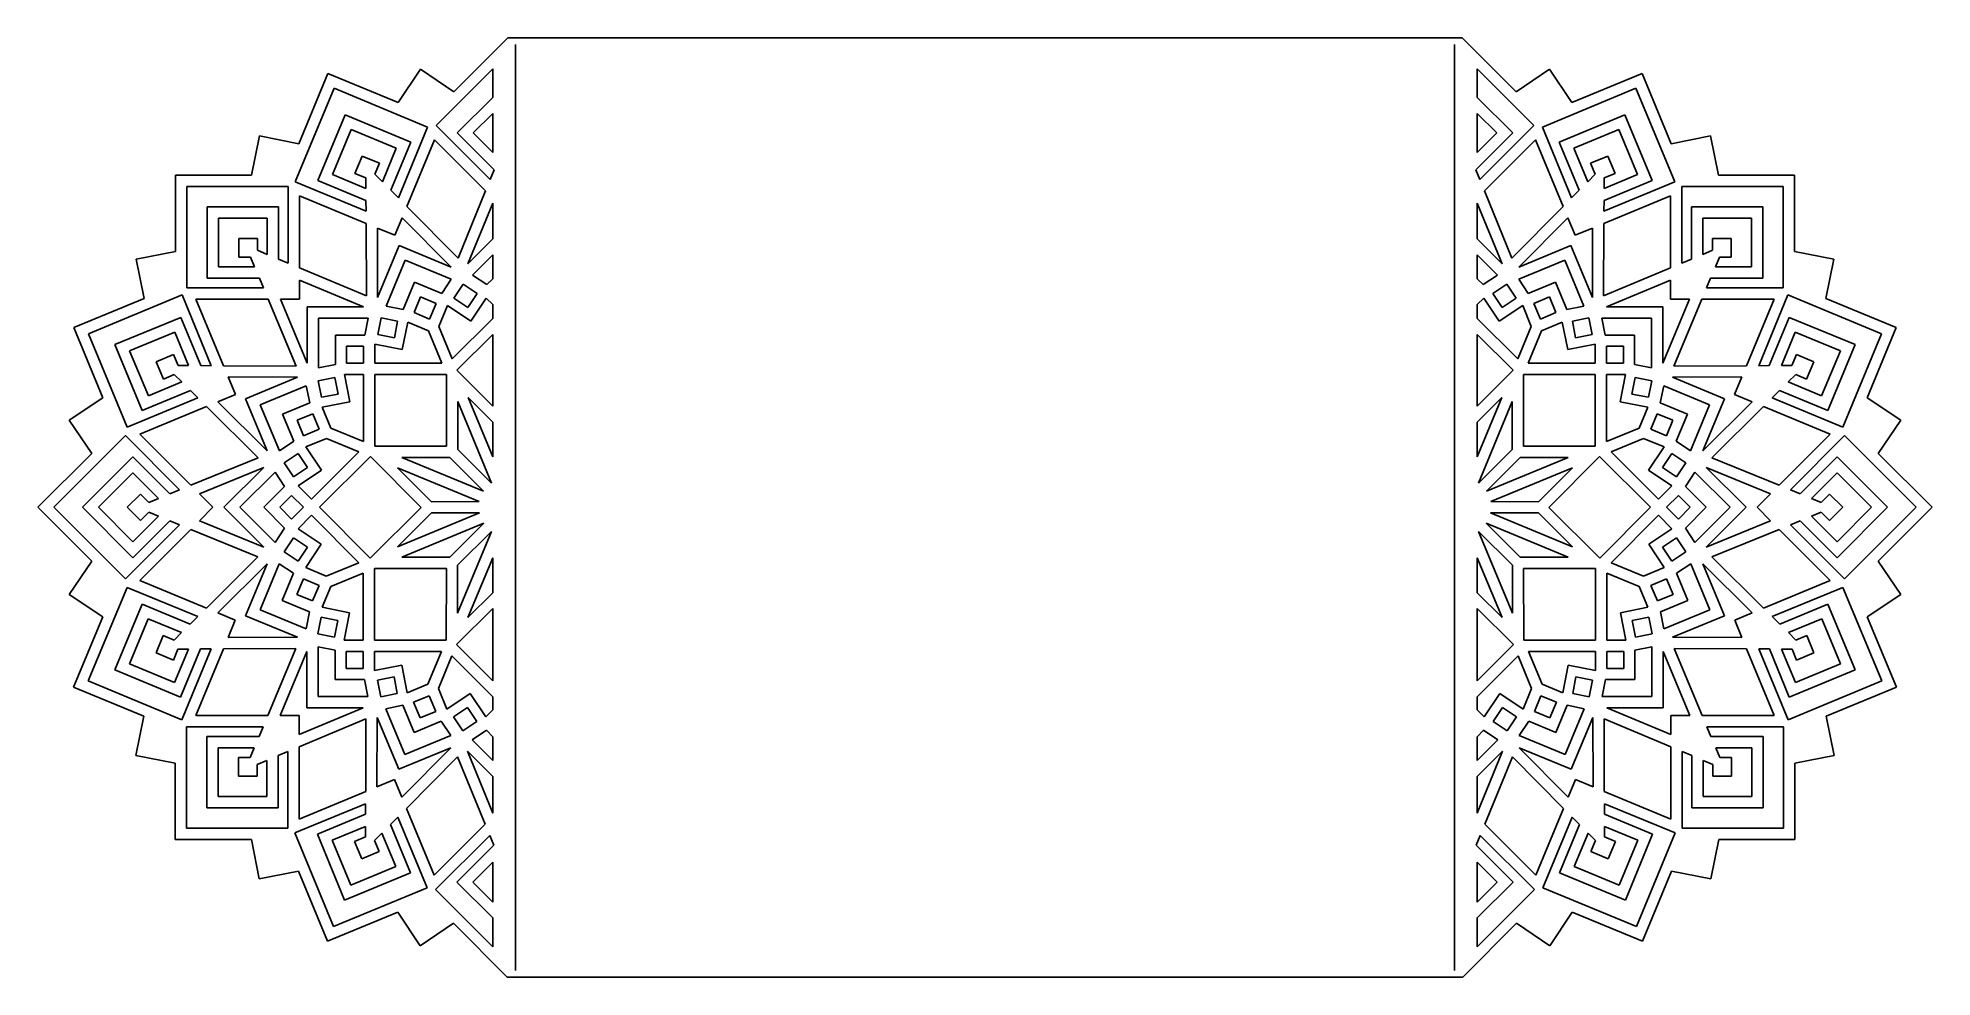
# Model space of a CAD drawing. Extents: x 39 to 332, y 42 to 187.
import ezdxf

# ---------------------------------------------------------------- set-up
doc = ezdxf.new("R2010")
doc.units = 0
doc.layers.get('0').update_dxf_attribs({"linetype": 'CONTINUOUS'})

msp = doc.modelspace()

# ---------------------------------------------------------------- linework, layer by layer
for p, q in [((103.59, 178.89), (111.9, 187.2)), ((259.29, 187.2), (111.9, 187.2)), ((267.6, 178.89), (259.29, 187.2)), ((113.1, 186.16), (113.1, 43.23)), ((258.1, 186.16), (258.1, 43.23)), ((79.66, 170.84), (84.15, 181.69)), ((95.01, 177.2), (84.15, 181.69)), ((98.43, 182.37), (95.01, 177.2)), ((98.43, 182.37), (103.59, 178.89)), ((100.84, 173.68), (109.6, 182.44)), ((109.6, 182.44), (109.6, 178)), ((261.6, 182.44), (261.6, 178)), ((270.35, 173.68), (261.6, 182.44)), ((272.76, 182.37), (267.6, 178.89)), ((272.76, 182.37), (276.18, 177.2)), ((276.18, 177.2), (287.04, 181.69)), ((291.53, 170.84), (287.04, 181.69)), ((79.11, 164.97), (85.09, 179.42)), ((99.54, 173.44), (85.09, 179.42)), ((271.65, 173.44), (286.1, 179.42)), ((292.08, 164.97), (286.1, 179.42)), ((104.12, 172.52), (109.6, 178)), ((106.57, 172.52), (109.6, 175.54)), ((109.6, 175.54), (109.6, 169.5)), ((267.07, 172.52), (261.6, 178)), ((261.6, 175.54), (261.6, 169.5)), ((264.62, 172.52), (261.6, 175.54)), ((82.58, 165.16), (86.79, 175.32)), ((84.85, 166.1), (87.73, 173.05)), ((96.96, 171.11), (86.79, 175.32)), ((94.69, 170.17), (87.73, 173.05)), ((95.02, 162.51), (99.54, 173.44)), ((109.2, 165.32), (100.84, 173.68)), ((261.99, 165.32), (270.35, 173.68)), ((276.17, 162.51), (271.65, 173.44)), ((274.23, 171.11), (284.4, 175.32)), ((276.5, 170.17), (283.46, 173.05)), ((286.34, 166.1), (283.46, 173.05)), ((288.61, 165.16), (284.4, 175.32)), ((73.56, 172.08), (72.37, 165.99)), ((73.56, 172.08), (79.66, 170.84)), ((92.55, 165), (94.69, 170.17)), ((93.87, 163.67), (96.96, 171.11)), ((96.34, 161.18), (100.6, 171.46)), ((108.49, 163.58), (100.6, 171.46)), ((109.82, 166.82), (104.12, 172.52)), ((109.6, 169.5), (106.57, 172.52)), ((261.37, 166.82), (267.07, 172.52)), ((261.6, 169.5), (264.62, 172.52)), ((262.7, 163.58), (270.59, 171.46)), ((274.85, 161.18), (270.59, 171.46)), ((277.32, 163.67), (274.23, 171.11)), ((278.65, 165), (276.5, 170.17)), ((297.63, 172.08), (291.53, 170.84)), ((297.63, 172.08), (298.82, 165.99)), ((88.32, 166.28), (89.43, 168.96)), ((92.1, 167.85), (89.43, 168.96)), ((91.4, 166.16), (92.1, 167.85)), ((109.82, 166.82), (109.2, 165.32)), ((261.37, 166.82), (261.99, 165.32)), ((279.09, 167.85), (281.76, 168.96)), ((279.79, 166.16), (279.09, 167.85)), ((282.87, 166.28), (281.76, 168.96)), ((72.37, 165.99), (60.62, 165.99)), ((60.62, 154.24), (60.62, 165.99)), ((78, 164.25), (62.36, 164.25)), ((62.36, 148.61), (62.36, 164.25)), ((78, 152.43), (78, 164.25)), ((90.03, 160.45), (79.11, 164.97)), ((90.02, 162.07), (82.58, 165.16)), ((90.02, 163.96), (84.85, 166.1)), ((90.01, 165.58), (88.32, 166.28)), ((90.01, 165.58), (90.02, 163.96)), ((91.4, 166.16), (92.55, 165)), ((279.79, 166.16), (278.65, 165)), ((281.16, 160.45), (292.08, 164.97)), ((281.17, 163.96), (286.34, 166.1)), ((281.18, 165.58), (281.17, 163.96)), ((281.17, 162.07), (288.61, 165.16)), ((281.18, 165.58), (282.87, 166.28)), ((293.19, 164.25), (308.83, 164.25)), ((293.19, 152.43), (293.19, 164.25)), ((298.82, 165.99), (310.57, 165.99)), ((308.83, 148.61), (308.83, 164.25)), ((310.57, 154.24), (310.57, 165.99)), ((76.5, 161.11), (65.5, 161.11)), ((65.5, 150.11), (65.5, 161.11)), ((76.5, 153.05), (76.5, 161.11)), ((79.74, 151.7), (79.74, 162.83)), ((90.04, 158.56), (79.74, 162.83)), ((90.02, 162.07), (90.03, 160.45)), ((93.87, 163.67), (95.02, 162.51)), ((96.34, 161.18), (104.24, 153.21)), ((108.49, 163.58), (104.24, 153.21)), ((109.6, 161.7), (105.76, 152.32)), ((109.6, 161.7), (109.6, 156.16)), ((261.6, 161.7), (261.6, 156.16)), ((261.6, 161.7), (265.44, 152.32)), ((262.7, 163.58), (266.95, 153.21)), ((274.85, 161.18), (266.95, 153.21)), ((277.32, 163.67), (276.17, 162.51)), ((281.15, 158.56), (291.45, 162.83)), ((281.17, 162.07), (281.16, 160.45)), ((291.45, 151.7), (291.45, 162.83)), ((294.69, 161.11), (305.69, 161.11)), ((294.69, 153.05), (294.69, 161.11)), ((305.69, 150.11), (305.69, 161.11)), ((67.24, 151.85), (67.24, 159.38)), ((74.76, 159.38), (67.24, 159.38)), ((74.76, 153.78), (74.76, 159.38)), ((90.04, 158.56), (90.08, 147.36)), ((94.5, 156.72), (95.62, 159.44)), ((95.62, 159.44), (103.17, 151.82)), ((275.57, 159.44), (268.02, 151.82)), ((276.69, 156.72), (275.57, 159.44)), ((281.15, 158.56), (281.11, 147.36)), ((296.43, 153.78), (296.43, 159.38)), ((296.43, 159.38), (303.96, 159.38)), ((303.96, 151.85), (303.96, 159.38)), ((70.37, 153.34), (70.37, 156.24)), ((73.27, 156.24), (70.37, 156.24)), ((73.27, 154.41), (73.27, 156.24)), ((91.78, 157.84), (91.82, 147.12)), ((94.5, 156.72), (91.78, 157.84)), ((95.15, 155.15), (91.82, 147.12)), ((95.15, 155.15), (103.17, 151.82)), ((109.6, 156.16), (105.76, 152.32)), ((261.6, 156.16), (265.44, 152.32)), ((276.04, 155.15), (268.02, 151.82)), ((276.04, 155.15), (279.37, 147.12)), ((276.69, 156.72), (279.41, 157.84)), ((279.41, 157.84), (279.37, 147.12)), ((297.92, 154.41), (297.92, 156.24)), ((297.92, 156.24), (300.82, 156.24)), ((300.82, 153.34), (300.82, 156.24)), ((54.52, 153.05), (60.62, 154.24)), ((54.52, 153.05), (55.75, 146.97)), ((72.2, 153.34), (70.37, 153.34)), ((72.2, 153.34), (72.83, 151.85)), ((73.27, 154.41), (74.76, 153.78)), ((76.5, 153.05), (78, 152.43)), ((96.09, 152.87), (93.15, 145.78)), ((96.09, 152.87), (103.18, 149.94)), ((109.6, 153.7), (106.47, 150.58)), ((109.6, 153.7), (109.6, 150.02)), ((261.6, 153.7), (261.6, 150.02)), ((261.6, 153.7), (264.72, 150.58)), ((275.1, 152.87), (268.01, 149.94)), ((275.1, 152.87), (278.04, 145.78)), ((294.69, 153.05), (293.19, 152.43)), ((297.92, 154.41), (296.43, 153.78)), ((298.99, 153.34), (298.36, 151.85)), ((298.99, 153.34), (300.82, 153.34)), ((316.67, 153.05), (310.57, 154.24)), ((316.67, 153.05), (315.44, 146.97)), ((73.56, 150.11), (65.5, 150.11)), ((72.83, 151.85), (67.24, 151.85)), ((73.56, 150.11), (74.19, 148.61)), ((79.74, 151.7), (90.08, 147.36)), ((79.74, 146.87), (79.74, 149.81)), ((79.74, 149.81), (89.63, 145.67)), ((95.76, 145.26), (97.5, 149.47)), ((101.71, 147.73), (97.5, 149.47)), ((101.71, 147.73), (103.18, 149.94)), ((103.59, 147.03), (105.04, 149.19)), ((107.21, 147.75), (105.04, 149.19)), ((108.68, 149.1), (106.47, 150.58)), ((108.68, 149.1), (109.6, 150.02)), ((262.51, 149.1), (261.6, 150.02)), ((262.51, 149.1), (264.72, 150.58)), ((263.99, 147.75), (266.15, 149.19)), ((267.6, 147.03), (266.15, 149.19)), ((269.48, 147.73), (268.01, 149.94)), ((269.48, 147.73), (273.69, 149.47)), ((275.43, 145.26), (273.69, 149.47)), ((291.45, 151.7), (281.11, 147.36)), ((291.45, 149.81), (281.56, 145.67)), ((291.45, 146.87), (291.45, 149.81)), ((297.63, 150.11), (297.01, 148.61)), ((297.63, 150.11), (305.69, 150.11)), ((298.36, 151.85), (303.96, 151.85)), ((55.75, 146.97), (44.9, 142.47)), ((61.62, 147.52), (47.17, 141.53)), ((66.14, 136.59), (61.62, 147.52)), ((74.19, 148.61), (62.36, 148.61)), ((68.02, 136.59), (63.76, 146.87)), ((74.91, 146.87), (63.76, 146.87)), ((74.91, 146.87), (79.24, 136.54)), ((76.8, 146.87), (80.94, 136.98)), ((79.74, 146.87), (76.8, 146.87)), ((97.44, 144.79), (98.44, 147.2)), ((100.85, 146.2), (98.44, 147.2)), ((103.59, 147.03), (105.76, 145.58)), ((107.21, 147.75), (105.76, 145.58)), ((106.19, 143.45), (108.58, 147.04)), ((108.58, 147.04), (109.6, 146.02)), ((262.61, 147.04), (261.6, 146.02)), ((265, 143.45), (262.61, 147.04)), ((263.99, 147.75), (265.43, 145.58)), ((267.6, 147.03), (265.43, 145.58)), ((270.34, 146.2), (272.75, 147.2)), ((273.75, 144.79), (272.75, 147.2)), ((294.39, 146.87), (290.25, 136.98)), ((291.45, 146.87), (294.39, 146.87)), ((296.28, 146.87), (291.95, 136.54)), ((296.28, 146.87), (307.43, 146.87)), ((297.01, 148.61), (308.83, 148.61)), ((303.17, 136.59), (307.43, 146.87)), ((305.05, 136.59), (309.57, 147.52)), ((309.57, 147.52), (324.02, 141.53)), ((315.44, 146.97), (326.29, 142.47)), ((61.43, 144.05), (51.26, 139.84)), ((64.52, 136.6), (61.43, 144.05)), ((80.94, 145.67), (80.94, 136.98)), ((80.94, 145.67), (89.63, 145.67)), ((82.68, 143.93), (82.68, 136.25)), ((82.68, 143.93), (90.36, 143.93)), ((89.84, 141.32), (90.36, 143.93)), ((91.85, 141.4), (92.36, 143.96)), ((94.91, 143.45), (92.36, 143.96)), ((95.76, 145.26), (93.15, 145.78)), ((94.91, 143.45), (94.4, 140.89)), ((95.62, 139.09), (96.46, 143.32)), ((96.46, 143.32), (99.66, 141.99)), ((97.44, 144.79), (99.85, 143.79)), ((100.85, 146.2), (99.85, 143.79)), ((102.59, 145.86), (101.26, 142.66)), ((106.19, 143.45), (102.59, 145.86)), ((109.6, 143.88), (103.33, 137.65)), ((109.6, 146.02), (109.6, 143.88)), ((261.6, 146.02), (261.6, 143.88)), ((261.6, 143.88), (267.86, 137.65)), ((265, 143.45), (268.61, 145.86)), ((268.61, 145.86), (269.93, 142.66)), ((270.34, 146.2), (271.34, 143.79)), ((273.75, 144.79), (271.34, 143.79)), ((274.73, 143.32), (271.53, 141.99)), ((275.57, 139.09), (274.73, 143.32)), ((275.43, 145.26), (278.04, 145.78)), ((276.28, 143.45), (278.83, 143.96)), ((276.28, 143.45), (276.79, 140.89)), ((279.34, 141.4), (278.83, 143.96)), ((288.51, 143.93), (280.83, 143.93)), ((281.35, 141.32), (280.83, 143.93)), ((290.25, 145.67), (281.56, 145.67)), ((288.51, 143.93), (288.51, 136.25)), ((290.25, 145.67), (290.25, 136.98)), ((306.67, 136.6), (309.76, 144.05)), ((309.76, 144.05), (319.93, 139.84)), ((49.39, 131.62), (44.9, 142.47)), ((53.15, 127.09), (47.17, 141.53)), ((60.49, 141.78), (53.53, 138.9)), ((62.63, 136.61), (60.49, 141.78)), ((89.84, 141.32), (85.29, 141.32)), ((85.29, 136.77), (85.29, 141.32)), ((91.85, 141.4), (94.4, 140.89)), ((99.66, 141.99), (101.73, 136.98)), ((101.26, 142.66), (103.33, 137.65)), ((109.6, 141.43), (104.04, 135.9)), ((109.6, 141.43), (109.6, 130.33)), ((261.6, 141.43), (261.6, 130.33)), ((261.6, 141.43), (267.15, 135.9)), ((269.93, 142.66), (267.86, 137.65)), ((271.53, 141.99), (269.46, 136.98)), ((279.34, 141.4), (276.79, 140.89)), ((281.35, 141.32), (285.9, 141.32)), ((285.9, 136.77), (285.9, 141.32)), ((308.56, 136.61), (310.7, 141.78)), ((310.7, 141.78), (317.66, 138.9)), ((318.04, 127.09), (324.02, 141.53)), ((321.8, 131.62), (326.29, 142.47)), ((55.48, 129.67), (51.26, 139.84)), ((56.42, 131.94), (53.53, 138.9)), ((60.31, 138.31), (57.63, 137.2)), ((61.01, 136.62), (60.31, 138.31)), ((89.63, 139.59), (87.02, 139.59)), ((87.02, 136.98), (87.02, 139.59)), ((89.63, 139.59), (89.63, 136.98)), ((91.37, 139.93), (91.37, 136.98)), ((95.62, 139.09), (91.37, 139.93)), ((275.57, 139.09), (279.82, 139.93)), ((279.82, 139.93), (279.82, 136.98)), ((281.56, 139.59), (284.17, 139.59)), ((281.56, 139.59), (281.56, 136.98)), ((284.17, 136.98), (284.17, 139.59)), ((310.18, 136.62), (310.88, 138.31)), ((310.88, 138.31), (313.56, 137.2)), ((314.77, 131.94), (317.66, 138.9)), ((315.71, 129.67), (319.93, 139.84)), ((58.74, 134.52), (57.63, 137.2)), ((60.43, 135.22), (58.74, 134.52)), ((60.43, 135.22), (61.59, 134.08)), ((61.01, 136.62), (62.63, 136.61)), ((64.52, 136.6), (66.14, 136.59)), ((68.02, 136.59), (79.24, 136.54)), ((69.87, 132.13), (68.75, 134.85)), ((68.75, 134.85), (79.47, 134.8)), ((71.44, 131.48), (79.47, 134.8)), ((85.2, 134.77), (82.65, 134.26)), ((85.29, 136.77), (82.68, 136.25)), ((85.2, 134.77), (85.71, 132.21)), ((86.68, 135.24), (89.63, 135.24)), ((87.52, 131.01), (86.68, 135.24)), ((87.02, 136.98), (89.63, 136.98)), ((89.63, 135.24), (89.63, 124.88)), ((91.37, 136.98), (101.73, 136.98)), ((91.37, 135.24), (102.45, 135.24)), ((91.37, 135.24), (91.37, 124.16)), ((102.45, 124.16), (102.45, 135.24)), ((109.6, 130.33), (104.04, 135.9)), ((261.6, 130.33), (267.15, 135.9)), ((279.82, 135.24), (268.74, 135.24)), ((268.74, 124.16), (268.74, 135.24)), ((279.82, 136.98), (269.46, 136.98)), ((279.82, 135.24), (279.82, 124.16)), ((284.17, 136.98), (281.56, 136.98)), ((284.51, 135.24), (281.56, 135.24)), ((281.56, 135.24), (281.56, 124.88)), ((283.67, 131.01), (284.51, 135.24)), ((285.99, 134.77), (285.48, 132.21)), ((285.9, 136.77), (288.51, 136.25)), ((285.99, 134.77), (288.54, 134.26)), ((302.45, 134.85), (291.72, 134.8)), ((299.75, 131.48), (291.72, 134.8)), ((303.17, 136.59), (291.95, 136.54)), ((301.32, 132.13), (302.45, 134.85)), ((306.67, 136.6), (305.05, 136.59)), ((310.18, 136.62), (308.56, 136.61)), ((310.76, 135.22), (309.61, 134.08)), ((310.76, 135.22), (312.45, 134.52)), ((312.45, 134.52), (313.56, 137.2)), ((44.21, 128.18), (49.39, 131.62)), ((64.08, 131.61), (53.15, 127.09)), ((62.92, 132.75), (55.48, 129.67)), ((61.59, 134.08), (56.42, 131.94)), ((62.92, 132.75), (64.08, 131.61)), ((69.87, 132.13), (67.15, 131)), ((73.71, 130.54), (80.81, 133.48)), ((81.33, 130.87), (80.81, 133.48)), ((83.15, 131.71), (82.65, 134.26)), ((83.15, 131.71), (85.71, 132.21)), ((109.6, 127.86), (105.8, 131.67)), ((105.8, 131.67), (109.6, 122.5)), ((265.39, 131.67), (261.6, 122.5)), ((261.6, 127.86), (265.39, 131.67)), ((288.04, 131.71), (285.48, 132.21)), ((288.04, 131.71), (288.54, 134.26)), ((289.86, 130.87), (290.38, 133.48)), ((297.48, 130.54), (290.38, 133.48)), ((301.32, 132.13), (304.04, 131)), ((308.27, 132.75), (307.11, 131.61)), ((307.11, 131.61), (318.04, 127.09)), ((308.27, 132.75), (315.71, 129.67)), ((309.61, 134.08), (314.77, 131.94)), ((326.98, 128.18), (321.8, 131.62)), ((65.41, 130.28), (55.11, 126.02)), ((65.41, 130.28), (73.37, 122.39)), ((67.15, 131), (74.77, 123.45)), ((71.44, 131.48), (74.77, 123.45)), ((73.71, 130.54), (76.65, 123.44)), ((81.33, 130.87), (77.12, 129.13)), ((78.86, 124.92), (77.12, 129.13)), ((81.8, 129.18), (79.39, 128.19)), ((81.8, 129.18), (82.8, 126.78)), ((87.52, 131.01), (83.27, 130.17)), ((83.27, 130.17), (84.6, 126.97)), ((104.18, 131.04), (109.39, 118.44)), ((104.18, 123.65), (104.18, 131.04)), ((267.01, 131.04), (261.8, 118.44)), ((267.01, 123.65), (267.01, 131.04)), ((283.67, 131.01), (287.92, 130.17)), ((287.92, 130.17), (286.59, 126.97)), ((289.39, 129.18), (288.39, 126.78)), ((289.39, 129.18), (291.8, 128.19)), ((289.86, 130.87), (294.07, 129.13)), ((292.33, 124.92), (294.07, 129.13)), ((297.48, 130.54), (294.54, 123.44)), ((299.75, 131.48), (296.42, 123.45)), ((304.04, 131), (296.42, 123.45)), ((305.78, 130.28), (297.82, 122.39)), ((305.78, 130.28), (316.08, 126.02)), ((52.88, 125.79), (41.82, 114.73)), ((44.21, 128.18), (47.67, 123.04)), ((61.24, 117.43), (52.88, 125.79)), ((62.99, 118.14), (55.11, 126.02)), ((80.39, 125.78), (79.39, 128.19)), ((80.39, 125.78), (82.8, 126.78)), ((89.63, 124.88), (84.6, 126.97)), ((109.6, 127.86), (109.6, 122.5)), ((261.6, 127.86), (261.6, 122.5)), ((281.56, 124.88), (286.59, 126.97)), ((290.8, 125.78), (288.39, 126.78)), ((290.8, 125.78), (291.8, 128.19)), ((308.21, 118.14), (316.08, 126.02)), ((309.95, 117.43), (318.31, 125.79)), ((318.31, 125.79), (329.37, 114.73)), ((326.98, 128.18), (323.52, 123.04)), ((47.67, 123.04), (39.37, 114.73)), ((78.86, 124.92), (76.65, 123.44)), ((79.55, 123.04), (77.38, 121.59)), ((79.55, 123.04), (81, 120.87)), ((80.73, 124.04), (83.93, 125.37)), ((83.13, 120.45), (80.73, 124.04)), ((81.62, 115.96), (88.94, 123.29)), ((88.94, 123.29), (83.93, 125.37)), ((102.45, 124.16), (91.37, 124.16)), ((104.18, 123.65), (109.39, 118.44)), ((267.01, 123.65), (261.8, 118.44)), ((268.74, 124.16), (279.82, 124.16)), ((282.25, 123.29), (287.26, 125.37)), ((289.57, 115.96), (282.25, 123.29)), ((290.46, 124.04), (287.26, 125.37)), ((288.06, 120.45), (290.46, 124.04)), ((291.64, 123.04), (290.19, 120.87)), ((291.64, 123.04), (293.81, 121.59)), ((292.33, 124.92), (294.54, 123.44)), ((323.52, 123.04), (331.83, 114.73)), ((54.04, 122.51), (46.26, 114.73)), ((54.04, 120.06), (48.72, 114.73)), ((59.74, 116.81), (54.04, 122.51)), ((58, 116.1), (54.04, 120.06)), ((62.99, 118.14), (73.37, 122.39)), ((64.32, 116.81), (74.24, 120.88)), ((68.1, 114.73), (74.24, 120.88)), ((70.56, 114.73), (75.99, 120.16)), ((77.46, 117.95), (75.99, 120.16)), ((78.83, 119.42), (77.38, 121.59)), ((78.83, 119.42), (81, 120.87)), ((83.13, 120.45), (79.53, 118.05)), ((82.84, 114.73), (90.7, 122.56)), ((98.54, 114.72), (90.7, 122.56)), ((107.5, 115.6), (94.9, 120.82)), ((100.12, 115.59), (94.9, 120.82)), ((108.17, 117.2), (95.56, 122.43)), ((102.95, 122.43), (95.56, 122.43)), ((102.95, 122.43), (108.17, 117.2)), ((263.02, 117.2), (275.63, 122.43)), ((268.24, 122.43), (263.02, 117.2)), ((263.69, 115.6), (276.29, 120.82)), ((268.24, 122.43), (275.63, 122.43)), ((271.07, 115.59), (276.29, 120.82)), ((272.66, 114.72), (280.49, 122.56)), ((288.35, 114.73), (280.49, 122.56)), ((288.06, 120.45), (291.66, 118.05)), ((292.36, 119.42), (290.19, 120.87)), ((292.36, 119.42), (293.81, 121.59)), ((293.73, 117.95), (295.2, 120.16)), ((300.63, 114.73), (295.2, 120.16)), ((306.87, 116.81), (296.95, 120.88)), ((303.09, 114.73), (296.95, 120.88)), ((308.21, 118.14), (297.82, 122.39)), ((311.45, 116.81), (317.15, 122.51)), ((313.2, 116.1), (317.15, 120.06)), ((317.15, 122.51), (324.93, 114.73)), ((317.15, 120.06), (322.48, 114.73)), ((59.74, 116.81), (61.24, 117.43)), ((77.46, 117.95), (74.24, 114.73)), ((79.53, 118.05), (81.62, 115.96)), ((291.66, 118.05), (289.57, 115.96)), ((293.73, 117.95), (296.95, 114.73)), ((311.45, 116.81), (309.95, 117.43)), ((47.67, 106.42), (39.37, 114.73)), ((52.88, 103.67), (41.82, 114.73)), ((54.04, 106.95), (46.26, 114.73)), ((54.04, 109.41), (48.72, 114.73)), ((55.2, 116.78), (53.15, 114.73)), ((55.2, 112.68), (53.15, 114.73)), ((56.49, 115.48), (55.2, 116.78)), ((56.49, 115.48), (58, 116.1)), ((66.4, 114.73), (64.32, 116.81)), ((66.4, 114.73), (64.32, 112.65)), ((68.1, 114.73), (74.24, 108.59)), ((70.56, 114.73), (75.99, 109.3)), ((77.46, 111.51), (74.24, 114.73)), ((78.54, 116.57), (76.7, 114.73)), ((78.54, 112.89), (76.7, 114.73)), ((78.54, 116.57), (80.39, 114.73)), ((78.54, 112.89), (80.39, 114.73)), ((82.84, 114.73), (90.68, 106.89)), ((90.68, 106.89), (98.54, 114.72)), ((100.12, 115.59), (107.5, 115.6)), ((271.07, 115.59), (263.69, 115.6)), ((280.51, 106.89), (272.66, 114.72)), ((288.35, 114.73), (280.51, 106.89)), ((292.65, 116.57), (290.8, 114.73)), ((292.65, 112.89), (290.8, 114.73)), ((292.65, 116.57), (294.49, 114.73)), ((292.65, 112.89), (294.49, 114.73)), ((293.73, 111.51), (296.95, 114.73)), ((300.63, 114.73), (295.2, 109.3)), ((303.09, 114.73), (296.95, 108.59)), ((304.79, 114.73), (306.87, 116.81)), ((304.79, 114.73), (306.87, 112.65)), ((314.7, 115.48), (313.2, 116.1)), ((314.7, 115.48), (315.99, 116.78)), ((315.99, 116.78), (318.04, 114.73)), ((315.99, 112.68), (318.04, 114.73)), ((317.15, 106.95), (324.93, 114.73)), ((317.15, 109.41), (322.48, 114.73)), ((318.31, 103.67), (329.37, 114.73)), ((323.52, 106.42), (331.83, 114.73)), ((61.24, 112.03), (52.88, 103.67)), ((58, 113.36), (54.04, 109.41)), ((59.74, 112.65), (54.04, 106.95)), ((62.99, 111.32), (55.1, 103.44)), ((56.49, 113.98), (55.2, 112.68)), ((56.49, 113.98), (58, 113.36)), ((59.74, 112.65), (61.24, 112.03)), ((62.99, 111.32), (73.35, 107.08)), ((64.32, 112.65), (74.24, 108.59)), ((77.46, 111.51), (75.99, 109.3)), ((79.53, 111.42), (81.62, 113.5)), ((83.11, 109.02), (79.53, 111.42)), ((81.62, 113.5), (88.94, 106.18)), ((94.9, 108.63), (107.56, 113.86)), ((100.12, 113.86), (94.9, 108.63)), ((95.57, 107.03), (108.22, 112.26)), ((100.12, 113.86), (107.56, 113.86)), ((102.95, 107.01), (108.22, 112.26)), ((275.63, 107.03), (262.97, 112.26)), ((268.24, 107.01), (262.97, 112.26)), ((276.29, 108.63), (263.63, 113.86)), ((271.07, 113.86), (263.63, 113.86)), ((271.07, 113.86), (276.29, 108.63)), ((289.57, 113.5), (282.25, 106.18)), ((288.08, 109.02), (291.66, 111.42)), ((291.66, 111.42), (289.57, 113.5)), ((293.73, 111.51), (295.2, 109.3)), ((306.87, 112.65), (296.95, 108.59)), ((308.21, 111.32), (297.84, 107.08)), ((308.21, 111.32), (316.09, 103.44)), ((311.45, 112.65), (309.95, 112.03)), ((309.95, 112.03), (318.31, 103.67)), ((311.45, 112.65), (317.15, 106.95)), ((314.7, 113.98), (313.2, 113.36)), ((313.2, 113.36), (317.15, 109.41)), ((314.7, 113.98), (315.99, 112.68)), ((78.82, 110.04), (77.37, 107.87)), ((78.82, 110.04), (80.99, 108.59)), ((79.54, 106.42), (80.99, 108.59)), ((83.11, 109.02), (80.71, 105.42)), ((109.41, 110.98), (104.16, 98.39)), ((104.17, 105.78), (109.41, 110.98)), ((267.02, 105.78), (261.78, 110.98)), ((261.78, 110.98), (267.03, 98.39)), ((288.08, 109.02), (290.48, 105.42)), ((292.37, 110.04), (290.21, 108.59)), ((291.65, 106.42), (290.21, 108.59)), ((292.37, 110.04), (293.82, 107.87)), ((44.2, 101.27), (47.67, 106.42)), ((65.39, 99.18), (73.35, 107.08)), ((67.13, 98.45), (74.74, 106.01)), ((71.42, 97.98), (74.74, 106.01)), ((73.69, 98.92), (76.63, 106.02)), ((78.84, 104.54), (76.63, 106.02)), ((79.54, 106.42), (77.37, 107.87)), ((80.71, 105.42), (83.9, 104.09)), ((83.9, 104.09), (88.94, 106.18)), ((102.95, 107.01), (95.57, 107.03)), ((104.17, 105.78), (104.16, 98.39)), ((109.6, 106.91), (105.76, 97.72)), ((109.6, 106.91), (109.6, 101.53)), ((261.6, 106.91), (261.6, 101.53)), ((261.6, 106.91), (265.43, 97.72)), ((267.02, 105.78), (267.03, 98.39)), ((268.24, 107.01), (275.63, 107.03)), ((287.29, 104.09), (282.25, 106.18)), ((290.48, 105.42), (287.29, 104.09)), ((291.65, 106.42), (293.82, 107.87)), ((292.35, 104.54), (294.56, 106.02)), ((297.5, 98.92), (294.56, 106.02)), ((304.06, 98.45), (296.45, 106.01)), ((299.77, 97.98), (296.45, 106.01)), ((305.8, 99.18), (297.84, 107.08)), ((326.99, 101.27), (323.52, 106.42)), ((53.13, 102.37), (47.14, 87.93)), ((64.05, 97.85), (53.13, 102.37)), ((65.39, 99.18), (55.1, 103.44)), ((78.84, 104.54), (77.09, 100.33)), ((80.36, 103.68), (79.36, 101.27)), ((80.36, 103.68), (82.77, 102.68)), ((81.77, 100.28), (82.77, 102.68)), ((83.25, 99.29), (84.57, 102.49)), ((84.57, 102.49), (89.58, 104.56)), ((89.58, 94.2), (89.58, 104.56)), ((91.32, 94.2), (91.32, 105.28)), ((91.32, 105.28), (102.44, 105.28)), ((102.44, 105.28), (102.41, 94.2)), ((268.75, 105.28), (268.78, 94.2)), ((279.87, 105.28), (268.75, 105.28)), ((279.87, 94.2), (279.87, 105.28)), ((281.61, 94.2), (281.61, 104.56)), ((286.62, 102.49), (281.61, 104.56)), ((287.94, 99.29), (286.62, 102.49)), ((290.83, 103.68), (288.42, 102.68)), ((289.42, 100.28), (288.42, 102.68)), ((290.83, 103.68), (291.83, 101.27)), ((292.35, 104.54), (294.1, 100.33)), ((305.8, 99.18), (316.09, 103.44)), ((307.14, 97.85), (318.06, 102.37)), ((318.06, 102.37), (324.05, 87.93)), ((44.2, 101.27), (49.37, 97.84)), ((55.45, 99.79), (51.24, 89.62)), ((62.9, 96.71), (55.45, 99.79)), ((81.3, 98.59), (77.09, 100.33)), ((81.77, 100.28), (79.36, 101.27)), ((109.6, 101.53), (105.76, 97.72)), ((261.6, 101.53), (265.43, 97.72)), ((289.42, 100.28), (291.83, 101.27)), ((289.89, 98.59), (294.1, 100.33)), ((308.29, 96.71), (315.74, 99.79)), ((315.74, 99.79), (319.95, 89.62)), ((326.99, 101.27), (321.82, 97.84)), ((49.37, 97.84), (44.87, 86.98)), ((56.39, 97.52), (53.51, 90.56)), ((61.56, 95.38), (56.39, 97.52)), ((62.9, 96.71), (64.05, 97.85)), ((69.84, 97.33), (67.13, 98.45)), ((69.84, 97.33), (68.72, 94.61)), ((71.42, 97.98), (79.45, 94.66)), ((73.69, 98.92), (80.78, 95.98)), ((81.3, 98.59), (80.78, 95.98)), ((83.12, 97.75), (82.61, 95.19)), ((83.12, 97.75), (85.67, 97.24)), ((87.48, 98.45), (83.25, 99.29)), ((85.16, 94.68), (85.67, 97.24)), ((87.48, 98.45), (86.63, 94.2)), ((109.6, 99.08), (104.02, 93.53)), ((109.6, 99.08), (109.6, 87.92)), ((261.6, 99.08), (261.6, 87.92)), ((261.6, 99.08), (267.17, 93.53)), ((283.72, 98.45), (287.94, 99.29)), ((283.72, 98.45), (284.56, 94.2)), ((288.07, 97.75), (285.52, 97.24)), ((286.03, 94.68), (285.52, 97.24)), ((288.07, 97.75), (288.58, 95.19)), ((289.89, 98.59), (290.41, 95.98)), ((297.5, 98.92), (290.41, 95.98)), ((299.77, 97.98), (291.75, 94.66)), ((301.35, 97.33), (304.06, 98.45)), ((301.35, 97.33), (302.47, 94.61)), ((308.29, 96.71), (307.14, 97.85)), ((309.63, 95.38), (314.8, 97.52)), ((314.8, 97.52), (317.68, 90.56)), ((321.82, 97.84), (326.32, 86.98)), ((58.71, 94.94), (57.61, 92.26)), ((60.41, 94.23), (58.71, 94.94)), ((60.41, 94.23), (61.56, 95.38)), ((68.72, 94.61), (79.45, 94.66)), ((85.16, 94.68), (82.61, 95.19)), ((86.63, 94.2), (89.58, 94.2)), ((91.32, 94.2), (102.41, 94.2)), ((279.87, 94.2), (268.78, 94.2)), ((284.56, 94.2), (281.61, 94.2)), ((286.03, 94.68), (288.58, 95.19)), ((302.47, 94.61), (291.75, 94.66)), ((310.78, 94.23), (309.63, 95.38)), ((310.78, 94.23), (312.48, 94.94)), ((312.48, 94.94), (313.58, 92.26)), ((60.28, 91.15), (57.61, 92.26)), ((60.98, 92.84), (60.28, 91.15)), ((62.61, 92.85), (60.47, 87.68)), ((60.98, 92.84), (62.61, 92.85)), ((64.49, 92.86), (61.41, 85.41)), ((66.11, 92.86), (61.59, 81.94)), ((68, 92.87), (63.73, 82.57)), ((64.49, 92.86), (66.11, 92.86)), ((68, 92.87), (79.2, 92.92)), ((74.87, 82.57), (79.2, 92.92)), ((76.75, 82.57), (80.89, 92.46)), ((80.89, 83.78), (80.89, 92.46)), ((82.63, 85.51), (82.63, 93.19)), ((85.24, 92.67), (82.63, 93.19)), ((85.24, 92.67), (85.24, 88.12)), ((86.98, 92.46), (86.98, 89.86)), ((86.98, 92.46), (89.58, 92.46)), ((89.58, 89.86), (89.58, 92.46)), ((91.32, 89.51), (91.32, 92.46)), ((91.32, 92.46), (101.68, 92.46)), ((101.68, 92.46), (99.59, 87.43)), ((101.2, 86.77), (103.29, 91.79)), ((109.6, 85.46), (103.29, 91.79)), ((109.6, 87.92), (104.02, 93.53)), ((261.6, 87.92), (267.17, 93.53)), ((261.6, 85.46), (267.9, 91.79)), ((269.99, 86.77), (267.9, 91.79)), ((279.87, 92.46), (269.51, 92.46)), ((269.51, 92.46), (271.6, 87.43)), ((279.87, 89.51), (279.87, 92.46)), ((281.61, 89.86), (281.61, 92.46)), ((284.21, 92.46), (281.61, 92.46)), ((284.21, 92.46), (284.21, 89.86)), ((285.95, 92.67), (288.56, 93.19)), ((285.95, 92.67), (285.95, 88.12)), ((288.56, 85.51), (288.56, 93.19)), ((294.44, 82.57), (290.3, 92.46)), ((290.3, 83.78), (290.3, 92.46)), ((303.19, 92.87), (291.99, 92.92)), ((296.32, 82.57), (291.99, 92.92)), ((303.19, 92.87), (307.46, 82.57)), ((305.08, 92.86), (309.6, 81.94)), ((306.7, 92.86), (305.08, 92.86)), ((306.7, 92.86), (309.78, 85.41)), ((308.58, 92.85), (310.72, 87.68)), ((310.21, 92.84), (308.58, 92.85)), ((310.21, 92.84), (310.91, 91.15)), ((310.91, 91.15), (313.58, 92.26)), ((61.59, 81.94), (47.14, 87.93)), ((61.41, 85.41), (51.24, 89.62)), ((60.47, 87.68), (53.51, 90.56)), ((89.79, 88.12), (85.24, 88.12)), ((89.58, 89.86), (86.98, 89.86)), ((89.79, 88.12), (90.31, 85.51)), ((95.55, 90.35), (91.32, 89.51)), ((91.79, 88.04), (94.35, 88.54)), ((91.79, 88.04), (92.3, 85.48)), ((94.86, 85.99), (94.35, 88.54)), ((95.55, 90.35), (96.4, 86.1)), ((275.64, 90.35), (274.8, 86.1)), ((275.64, 90.35), (279.87, 89.51)), ((276.33, 85.99), (276.84, 88.54)), ((279.4, 88.04), (276.84, 88.54)), ((279.4, 88.04), (278.89, 85.48)), ((281.4, 88.12), (280.88, 85.51)), ((281.4, 88.12), (285.95, 88.12)), ((281.61, 89.86), (284.21, 89.86)), ((309.6, 81.94), (324.05, 87.93)), ((309.78, 85.41), (319.95, 89.62)), ((310.72, 87.68), (317.68, 90.56)), ((55.73, 82.49), (44.87, 86.98)), ((82.63, 85.51), (90.31, 85.51)), ((94.86, 85.99), (92.3, 85.48)), ((96.4, 86.1), (99.59, 87.43)), ((97.38, 84.63), (99.79, 85.63)), ((100.79, 83.22), (99.79, 85.63)), ((102.52, 83.57), (101.2, 86.77)), ((106.11, 85.96), (102.52, 83.57)), ((106.11, 85.96), (108.52, 82.36)), ((109.6, 85.46), (109.6, 83.44)), ((261.6, 85.46), (261.6, 83.44)), ((265.08, 85.96), (262.68, 82.36)), ((265.08, 85.96), (268.67, 83.57)), ((268.67, 83.57), (269.99, 86.77)), ((270.41, 83.22), (271.4, 85.63)), ((273.81, 84.63), (271.4, 85.63)), ((274.8, 86.1), (271.6, 87.43)), ((276.33, 85.99), (278.89, 85.48)), ((288.56, 85.51), (280.88, 85.51)), ((315.46, 82.49), (326.32, 86.98)), ((54.49, 76.39), (55.73, 82.49)), ((74.87, 82.57), (63.73, 82.57)), ((79.69, 82.57), (76.75, 82.57)), ((79.69, 79.63), (89.58, 83.78)), ((79.69, 82.57), (79.69, 79.63)), ((79.69, 77.75), (90.02, 82.08)), ((80.89, 83.78), (89.58, 83.78)), ((89.98, 70.86), (90.02, 82.08)), ((91.72, 71.58), (91.76, 82.3)), ((95.09, 74.28), (91.76, 82.3)), ((95.69, 84.16), (93.09, 83.64)), ((96.03, 76.55), (93.09, 83.64)), ((95.69, 84.16), (97.44, 79.95)), ((97.38, 84.63), (98.38, 82.22)), ((100.79, 83.22), (98.38, 82.22)), ((103.52, 82.38), (105.69, 83.83)), ((103.52, 82.38), (104.97, 80.22)), ((107.14, 81.66), (105.69, 83.83)), ((108.52, 82.36), (109.6, 83.44)), ((262.68, 82.36), (261.6, 83.44)), ((264.05, 81.66), (265.5, 83.83)), ((267.67, 82.38), (265.5, 83.83)), ((267.67, 82.38), (266.22, 80.22)), ((270.41, 83.22), (272.81, 82.22)), ((273.81, 84.63), (272.81, 82.22)), ((275.5, 84.16), (273.75, 79.95)), ((275.16, 76.55), (278.1, 83.64)), ((275.5, 84.16), (278.1, 83.64)), ((276.1, 74.28), (279.43, 82.3)), ((279.47, 71.58), (279.43, 82.3)), ((291.5, 77.75), (281.17, 82.08)), ((281.21, 70.86), (281.17, 82.08)), ((291.5, 79.63), (281.61, 83.78)), ((290.3, 83.78), (281.61, 83.78)), ((291.5, 82.57), (294.44, 82.57)), ((291.5, 82.57), (291.5, 79.63)), ((296.32, 82.57), (307.46, 82.57)), ((316.7, 76.39), (315.46, 82.49)), ((62.31, 80.83), (62.31, 65.19)), ((74.14, 80.83), (62.31, 80.83)), ((65.45, 79.34), (65.45, 68.33)), ((73.51, 79.34), (65.45, 79.34)), ((73.51, 79.34), (74.14, 80.83)), ((96.03, 76.55), (103.12, 79.49)), ((101.64, 81.7), (97.44, 79.95)), ((101.64, 81.7), (103.12, 79.49)), ((107.14, 81.66), (104.97, 80.22)), ((108.61, 80.3), (106.4, 78.82)), ((108.61, 80.3), (109.6, 79.31)), ((109.6, 79.31), (109.6, 75.63)), ((262.58, 80.3), (261.6, 79.31)), ((261.6, 79.31), (261.6, 75.63)), ((262.58, 80.3), (264.79, 78.82)), ((264.05, 81.66), (266.22, 80.22)), ((269.55, 81.7), (268.07, 79.49)), ((275.16, 76.55), (268.07, 79.49)), ((269.55, 81.7), (273.75, 79.95)), ((297.05, 80.83), (308.88, 80.83)), ((297.68, 79.34), (297.05, 80.83)), ((297.68, 79.34), (305.74, 79.34)), ((305.74, 79.34), (305.74, 68.33)), ((308.88, 80.83), (308.88, 65.19)), ((54.49, 76.39), (60.58, 75.21)), ((72.78, 77.6), (67.19, 77.6)), ((67.19, 77.6), (67.19, 70.07)), ((72.15, 76.1), (70.32, 76.1)), ((70.32, 76.1), (70.32, 73.2)), ((72.15, 76.1), (72.78, 77.6)), ((76.45, 76.39), (77.95, 77.02)), ((76.45, 76.39), (76.45, 68.33)), ((77.95, 77.02), (77.95, 65.19)), ((79.69, 77.75), (79.69, 66.6)), ((95.09, 74.28), (103.11, 77.6)), ((95.56, 69.99), (103.11, 77.6)), ((96.28, 68.25), (104.17, 76.2)), ((108.42, 65.82), (104.17, 76.2)), ((109.6, 67.53), (105.69, 77.08)), ((109.6, 73.17), (105.69, 77.08)), ((109.6, 75.63), (106.4, 78.82)), ((261.6, 75.63), (264.79, 78.82)), ((261.6, 67.53), (265.5, 77.08)), ((261.6, 73.17), (265.5, 77.08)), ((262.77, 65.82), (267.02, 76.2)), ((274.91, 68.25), (267.02, 76.2)), ((275.63, 69.99), (268.08, 77.6)), ((276.1, 74.28), (268.08, 77.6)), ((291.5, 77.75), (291.5, 66.6)), ((293.24, 77.02), (293.24, 65.19)), ((294.74, 76.39), (293.24, 77.02)), ((294.74, 76.39), (294.74, 68.33)), ((298.41, 77.6), (304, 77.6)), ((299.04, 76.1), (298.41, 77.6)), ((299.04, 76.1), (300.87, 76.1)), ((300.87, 76.1), (300.87, 73.2)), ((304, 77.6), (304, 70.07)), ((316.7, 76.39), (310.61, 75.21)), ((60.58, 75.21), (60.58, 63.46)), ((73.22, 73.2), (70.32, 73.2)), ((73.22, 75.04), (74.72, 75.66)), ((73.22, 75.04), (73.22, 73.2)), ((74.72, 75.66), (74.72, 70.07)), ((109.6, 73.17), (109.6, 67.53)), ((261.6, 73.17), (261.6, 67.53)), ((296.47, 75.66), (296.47, 70.07)), ((297.97, 75.04), (296.47, 75.66)), ((297.97, 75.04), (297.97, 73.2)), ((297.97, 73.2), (300.87, 73.2)), ((310.61, 75.21), (310.61, 63.46)), ((89.98, 70.86), (79.69, 66.6)), ((94.43, 72.7), (91.72, 71.58)), ((94.43, 72.7), (95.56, 69.99)), ((276.76, 72.7), (275.63, 69.99)), ((276.76, 72.7), (279.47, 71.58)), ((281.21, 70.86), (291.5, 66.6)), ((76.45, 68.33), (65.45, 68.33)), ((74.72, 70.07), (67.19, 70.07)), ((89.97, 68.97), (79.05, 64.45)), ((89.96, 67.35), (82.52, 64.27)), ((89.96, 67.35), (89.97, 68.97)), ((96.28, 68.25), (100.55, 57.95)), ((274.91, 68.25), (270.64, 57.95)), ((281.22, 68.97), (292.15, 64.45)), ((281.23, 67.35), (281.22, 68.97)), ((281.23, 67.35), (288.67, 64.27)), ((294.74, 68.33), (305.74, 68.33)), ((296.47, 70.07), (304, 70.07)), ((77.95, 65.19), (62.31, 65.19)), ((79.05, 64.45), (85.03, 50)), ((89.95, 65.47), (84.79, 63.32)), ((89.95, 63.84), (89.95, 65.47)), ((91.34, 63.27), (92.48, 64.42)), ((92.48, 64.42), (94.62, 59.25)), ((93.81, 65.76), (94.95, 66.91)), ((93.81, 65.76), (96.89, 58.31)), ((94.95, 66.91), (99.48, 55.98)), ((108.42, 65.82), (100.55, 57.95)), ((262.77, 65.82), (270.64, 57.95)), ((276.24, 66.91), (271.71, 55.98)), ((277.38, 65.76), (274.3, 58.31)), ((277.38, 65.76), (276.24, 66.91)), ((278.71, 64.42), (276.57, 59.25)), ((279.85, 63.27), (278.71, 64.42)), ((281.24, 65.47), (286.4, 63.32)), ((281.24, 63.84), (281.24, 65.47)), ((292.15, 64.45), (286.16, 50)), ((293.24, 65.19), (308.88, 65.19)), ((72.33, 63.46), (60.58, 63.46)), ((73.51, 57.35), (72.33, 63.46)), ((82.52, 64.27), (86.73, 54.1)), ((84.79, 63.32), (87.67, 56.37)), ((89.95, 63.84), (88.26, 63.14)), ((88.26, 63.14), (89.36, 60.47)), ((92.04, 61.57), (89.36, 60.47)), ((91.34, 63.27), (92.04, 61.57)), ((109.13, 64.07), (100.77, 55.71)), ((109.75, 62.57), (104.05, 56.87)), ((109.75, 62.57), (109.13, 64.07)), ((261.44, 62.57), (262.06, 64.07)), ((261.44, 62.57), (267.14, 56.87)), ((262.06, 64.07), (270.42, 55.71)), ((279.85, 63.27), (279.15, 61.57)), ((279.15, 61.57), (281.83, 60.47)), ((281.24, 63.84), (282.93, 63.14)), ((282.93, 63.14), (281.83, 60.47)), ((286.4, 63.32), (283.52, 56.37)), ((288.67, 64.27), (284.46, 54.1)), ((297.68, 57.35), (298.87, 63.46)), ((298.87, 63.46), (310.61, 63.46)), ((73.51, 57.35), (79.59, 58.58)), ((79.59, 58.58), (84.09, 47.73)), ((94.62, 59.25), (87.67, 56.37)), ((109.6, 59.96), (106.51, 56.87)), ((109.6, 59.96), (109.6, 53.78)), ((261.6, 59.96), (261.6, 53.78)), ((261.6, 59.96), (264.68, 56.87)), ((276.57, 59.25), (283.52, 56.37)), ((291.6, 58.58), (287.1, 47.73)), ((297.68, 57.35), (291.6, 58.58)), ((99.48, 55.98), (85.03, 50)), ((96.89, 58.31), (86.73, 54.1)), ((100.77, 55.71), (109.6, 46.89)), ((104.05, 56.87), (109.6, 51.33)), ((106.51, 56.87), (109.6, 53.78)), ((267.14, 56.87), (261.6, 51.33)), ((264.68, 56.87), (261.6, 53.78)), ((270.42, 55.71), (261.6, 46.89)), ((271.71, 55.98), (286.16, 50)), ((274.3, 58.31), (284.46, 54.1)), ((94.94, 52.23), (84.09, 47.73)), ((98.38, 47.04), (94.94, 52.23)), ((98.38, 47.04), (103.52, 50.51)), ((103.52, 50.51), (111.83, 42.2)), ((109.6, 51.33), (109.6, 46.89)), ((267.67, 50.51), (259.36, 42.2)), ((261.6, 51.33), (261.6, 46.89)), ((272.81, 47.04), (267.67, 50.51)), ((272.81, 47.04), (276.25, 52.23)), ((276.25, 52.23), (287.1, 47.73)), ((111.83, 42.2), (259.36, 42.2))]:
    msp.add_line(p, q)

doc.saveas('drawing.dxf')
